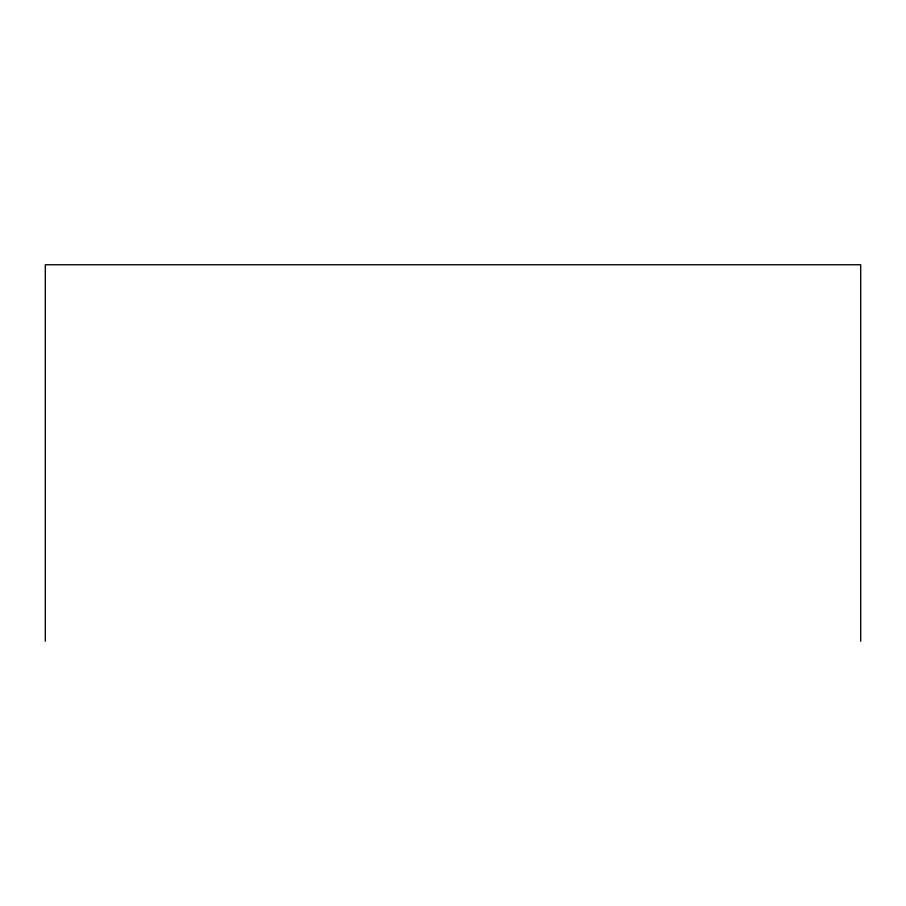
<?xml version="1.0" encoding="UTF-8"?>
<svg xmlns="http://www.w3.org/2000/svg" width="906" height="906" viewBox="0 0 906 906"><rect width="100%" height="100%" fill="white"/><g stroke="black" fill="none" stroke-linecap="round" stroke-linejoin="round"><path stroke-width="1.36" d="M860.7 641.244L860.7 264.756L45.3 264.756L45.3 641.244"/></g></svg>
